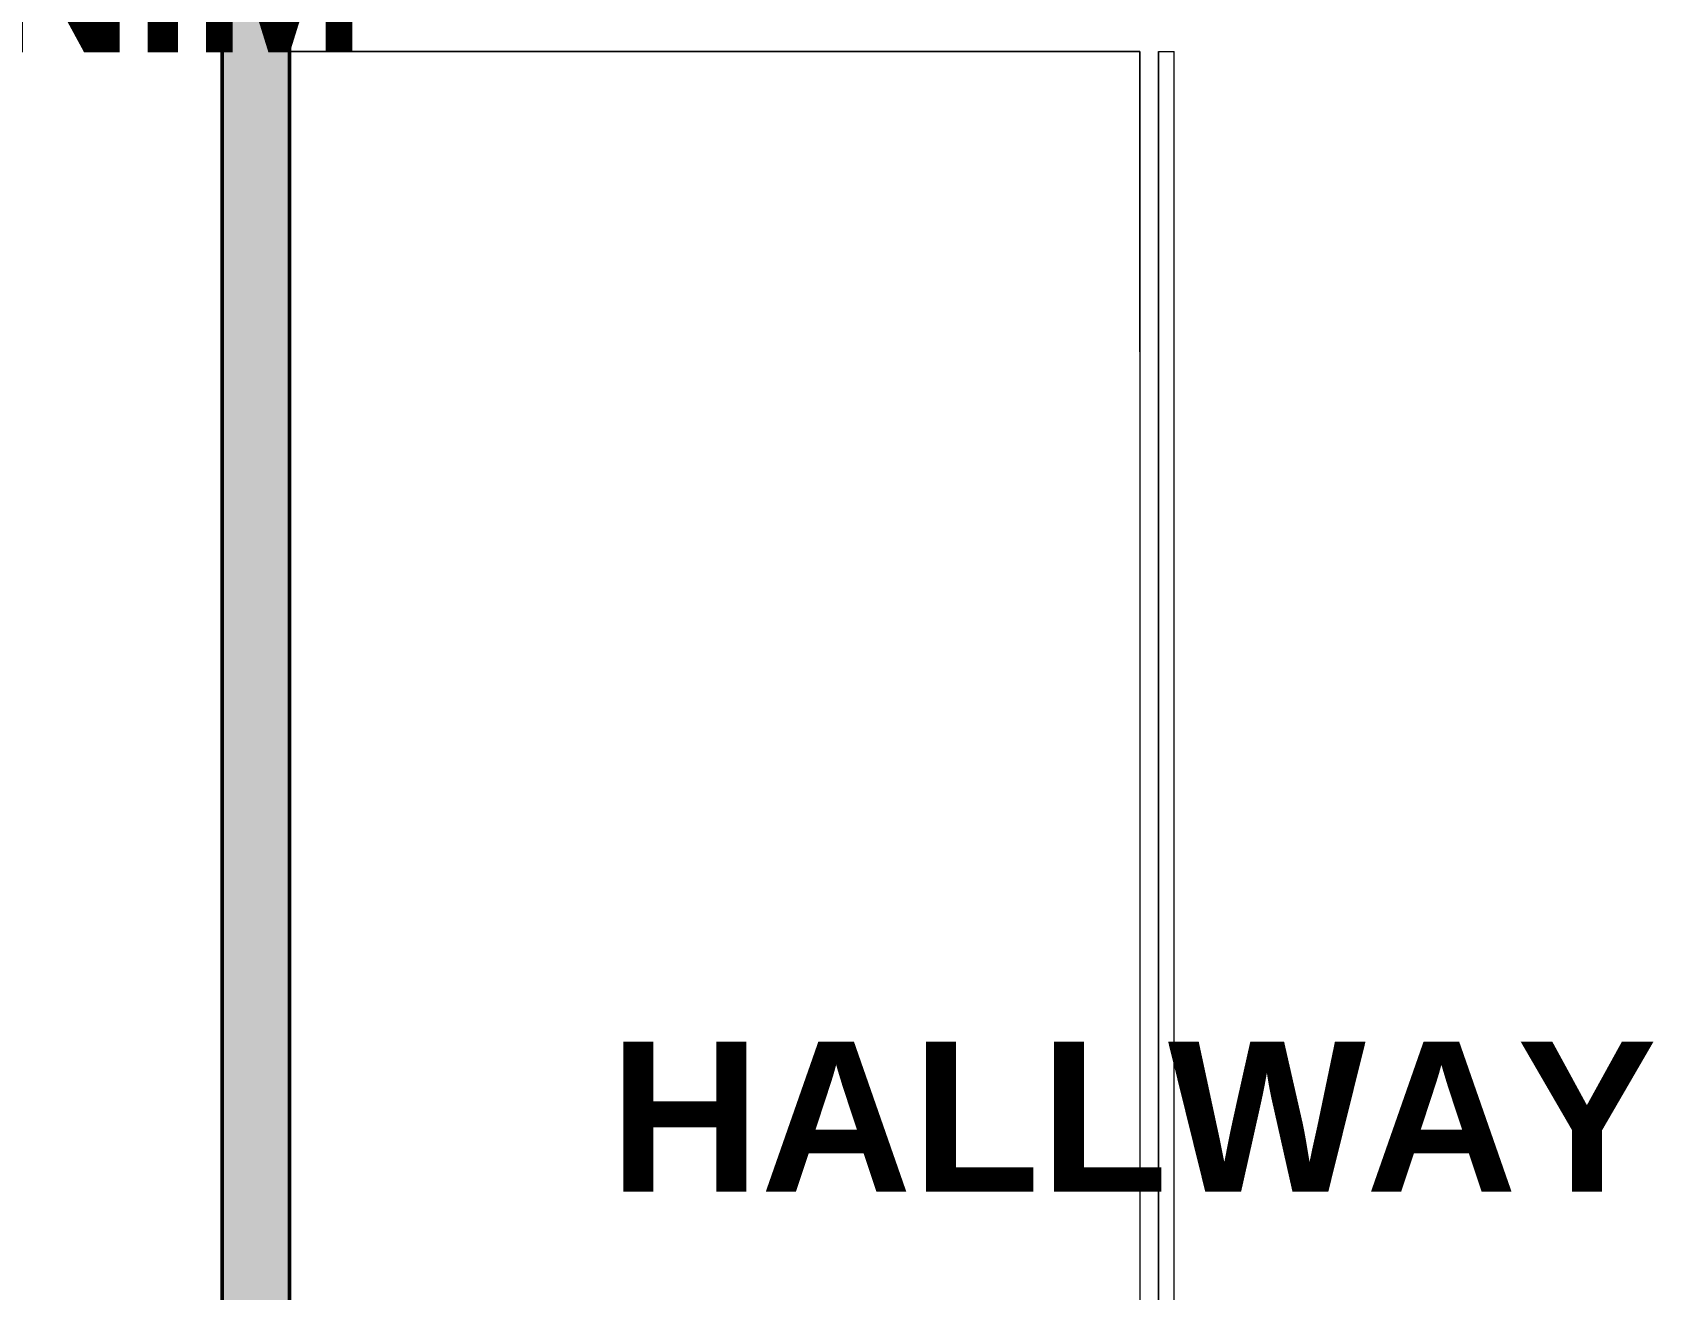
# Model space of a CAD drawing. Header units: inches. Extents: x -956 to 1409, y -1111 to 895.
# Drawn here: x -513.1 to -383.4, y -438.2 to -337.7 of the extents above; entities that cross this region are included whole.
import ezdxf

# ---------------------------------------------------------------- set-up
doc = ezdxf.new("R2010")
doc.units = ezdxf.units.IN
doc.header["$MEASUREMENT"] = 0
for name, color, linetype, lineweight in [('A-AREA-IDEN', 2, 'Continuous', 9), ('A-FLOR', 192, 'Continuous', 13), ('A-FLOR-HRAL', 11, 'Continuous', 13), ('A-FLOR-LEVL', 51, 'Continuous', 9), ('A-WALL-PATT', 111, 'Continuous', 13), ('I-WALL', 2, 'Continuous', 13)]:
    doc.layers.add(name, color=color, linetype=linetype, lineweight=lineweight)
doc.styles.add('Arial_B', font='arialbd.ttf', dxfattribs={"height": 12})

# ---------------------------------------------------------------- blocks, each defined once
blk = doc.blocks.new('Top Rail Type - Top Rail_Internal_-5372792-8TH FLOOR TELECOM UNDERFLOOR ROUTING PLAN')
at = {"layer": 'A-FLOR-HRAL', "color": 53, "lineweight": 9}
for p, q in [((-423.04, -339.24), (-423.04, -505.15)), ((-422.51, -339.24), (-422.32, -339.24)), ((-421.79, -505.15), (-421.79, -339.24)), ((-423.02, -505.25), (-423.04, -505.28)), ((-423.04, -505.28), (-423.04, -524.12)), ((-421.79, -505.28), (-421.81, -505.25)), ((-421.79, -524.12), (-421.79, -505.28))]:
    blk.add_line(p, q, dxfattribs=at)
at = {"layer": 'A-FLOR-HRAL', "color": 53, "lineweight": 9, "flags": 128}
for points in [[(-423.04, -505.28), (-423.02, -505.3), (-422.96, -505.32), (-422.86, -505.34), (-422.73, -505.36), (-422.58, -505.37), (-422.41, -505.37), (-422.25, -505.37), (-422.1, -505.36), (-421.97, -505.34), (-421.87, -505.32), (-421.81, -505.3), (-421.79, -505.28)], [(-422.32, -505.24), (-422.41, -505.24), (-422.51, -505.24)], [(-422.33, -524.12), (-422.41, -524.12), (-422.5, -524.12)]]:
    blk.add_lwpolyline(points, dxfattribs=at)
blk = doc.blocks.new('Top Rail Type - Top Rail_Internal_-V119-8TH FLOOR TELECOM UNDERFLOOR ROUTING PLAN')
at = {"layer": 'A-FLOR-HRAL', "color": 53, "lineweight": 9}
for p, q in [((-423.04, -339.24), (-421.79, -339.24)), ((-423.04, -505.24), (-423.04, -339.24)), ((-421.79, -505.24), (-421.79, -339.24)), ((-423.04, -505.24), (-421.79, -505.24)), ((-423.04, -505.37), (-421.79, -505.37)), ((-423.04, -524.12), (-423.04, -505.37)), ((-421.79, -524.12), (-421.79, -505.37)), ((-423.04, -524.12), (-421.79, -524.12))]:
    blk.add_line(p, q, dxfattribs=at)
blk = doc.blocks.new('18433_1 - AEO NY - CENTRAL_rvt-1-8TH FLOOR TELECOM UNDERFLOOR ROUTING PLAN')
at = {"layer": 'A-WALL-PATT'}
blk.add_hatch(color=253, dxfattribs=at).paths.add_polyline_path([(-492.54, -530.24), (-492.54, -300.02), (-497.91, -300.02), (-497.91, -530.24)], flags=0)
at = {"layer": 'A-FLOR', "color": 253}
for p, q in [((-492.54, -339.24), (-424.54, -339.24)), ((-424.54, -339.24), (-424.54, -505.37))]:
    blk.add_line(p, q, dxfattribs=at)
at = {"layer": 'A-FLOR-LEVL', "color": 53}
for p, q in [((-424.54, -339.24), (-492.54, -339.24)), ((-424.54, -363.24), (-424.54, -339.24))]:
    blk.add_line(p, q, dxfattribs=at)
at = {"layer": 'I-WALL', "color": 213, "lineweight": 50}
for p, q in [((-497.91, -300.02), (-497.91, -530.24)), ((-492.54, -530.24), (-492.54, -300.02))]:
    blk.add_line(p, q, dxfattribs=at)
at = {"color": 53, "lineweight": 9}
for name in ['Top Rail Type - Top Rail_Internal_-5372792-8TH FLOOR TELECOM UNDERFLOOR ROUTING PLAN', 'Top Rail Type - Top Rail_Internal_-V119-8TH FLOOR TELECOM UNDERFLOOR ROUTING PLAN']:
    blk.add_blockref(name, (0, 0), dxfattribs=at)

msp = doc.modelspace()

# ---------------------------------------------------------------- block references
at = {"lineweight": 5}
msp.add_blockref('18433_1 - AEO NY - CENTRAL_rvt-1-8TH FLOOR TELECOM UNDERFLOOR ROUTING PLAN', (0, 0), dxfattribs=at)

# ---------------------------------------------------------------- next in the draw order: texts
at = {"layer": 'A-AREA-IDEN', "char_height": 12, "attachment_point": 1, "style": 'Arial_B'}
for s, insert, width in [("WOMEN'S DENIM", (-626.32, -327.3), 170.892), ('HALLWAY', (-466.97, -418.38), 99.687)]:
    msp.add_mtext(s, dxfattribs=dict(at, insert=insert, width=width))

doc.saveas('drawing.dxf')
